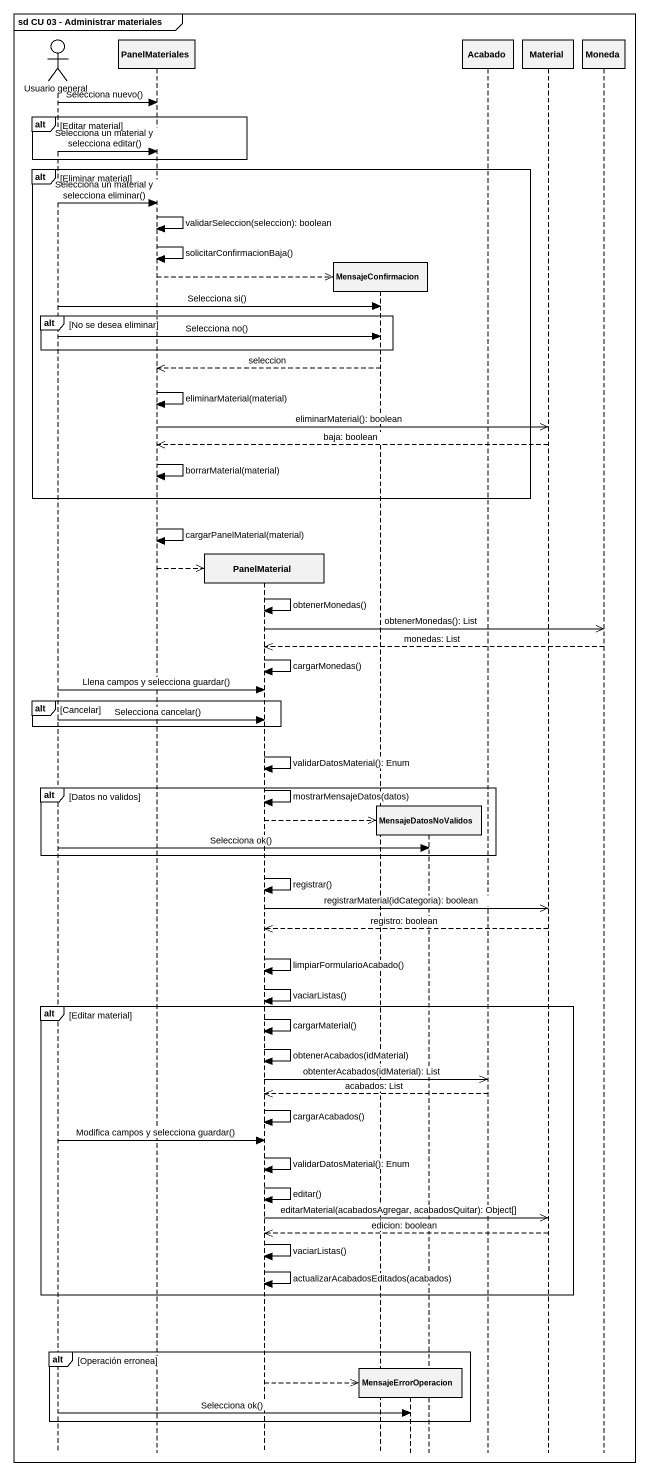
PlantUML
@startuml
mainframe sd CU 03 - Administrar materiales
hide footbox
actor "Usuario general" as Usuario_general
participant PanelMateriales
participant PanelMaterial
participant MensajeConfirmacion
participant MensajeErrorOperacion
participant MensajeDatosNoValidos
participant Acabado
participant Material
participant Moneda

Usuario_general -> PanelMateriales : Selecciona nuevo()
alt Editar material
  Usuario_general -> PanelMateriales : Selecciona un material y selecciona editar()
end
alt Eliminar material
  Usuario_general -> PanelMateriales : Selecciona un material y selecciona eliminar()
  PanelMateriales -> PanelMateriales : validarSeleccion(seleccion): boolean
  PanelMateriales -> PanelMateriales : solicitarConfirmacionBaja()
  PanelMateriales -->> MensajeConfirmacion **
  Usuario_general -> MensajeConfirmacion : Selecciona si()
  alt No se desea eliminar
    Usuario_general -> MensajeConfirmacion : Selecciona no()
  end
  MensajeConfirmacion -->> PanelMateriales : seleccion
  PanelMateriales -> PanelMateriales : eliminarMaterial(material)
  PanelMateriales ->> Material : eliminarMaterial(): boolean
  Material -->> PanelMateriales : baja: boolean
  PanelMateriales -> PanelMateriales : borrarMaterial(material)
end
PanelMateriales -> PanelMateriales : cargarPanelMaterial(material)
PanelMateriales -->> PanelMaterial **
PanelMaterial -> PanelMaterial : obtenerMonedas()
PanelMaterial ->> Moneda : obtenerMonedas(): List
Moneda -->> PanelMaterial : monedas: List
PanelMaterial -> PanelMaterial : cargarMonedas()
Usuario_general -> PanelMaterial : Llena campos y selecciona guardar()
alt Cancelar
  Usuario_general -> PanelMaterial : Selecciona cancelar()
end
PanelMaterial -> PanelMaterial : validarDatosMaterial(): Enum
alt Datos no validos
  PanelMaterial -> PanelMaterial : mostrarMensajeDatos(datos)
  PanelMaterial -->> MensajeDatosNoValidos **
  Usuario_general -> MensajeDatosNoValidos : Selecciona ok()
end
PanelMaterial -> PanelMaterial : registrar()
PanelMaterial ->> Material : registrarMaterial(idCategoria): boolean
Material -->> PanelMaterial : registro: boolean
PanelMaterial -> PanelMaterial : limpiarFormularioAcabado()
PanelMaterial -> PanelMaterial : vaciarListas()
alt Editar material
  PanelMaterial -> PanelMaterial : cargarMaterial()
  PanelMaterial -> PanelMaterial : obtenerAcabados(idMaterial)
  PanelMaterial ->> Acabado : obtenterAcabados(idMaterial): List
  Acabado -->> PanelMaterial : acabados: List
  PanelMaterial -> PanelMaterial : cargarAcabados()
  Usuario_general -> PanelMaterial : Modifica campos y selecciona guardar()
  PanelMaterial -> PanelMaterial : validarDatosMaterial(): Enum
  PanelMaterial -> PanelMaterial : editar()
  PanelMaterial ->> Material : editarMaterial(acabadosAgregar, acabadosQuitar): Object[]
  Material -->> PanelMaterial : edicion: boolean
  PanelMaterial -> PanelMaterial : vaciarListas()
  PanelMaterial -> PanelMaterial : actualizarAcabadosEditados(acabados)
end
alt Operación erronea
  PanelMaterial -->> MensajeErrorOperacion **
  Usuario_general -> MensajeErrorOperacion : Selecciona ok()
end
@enduml
